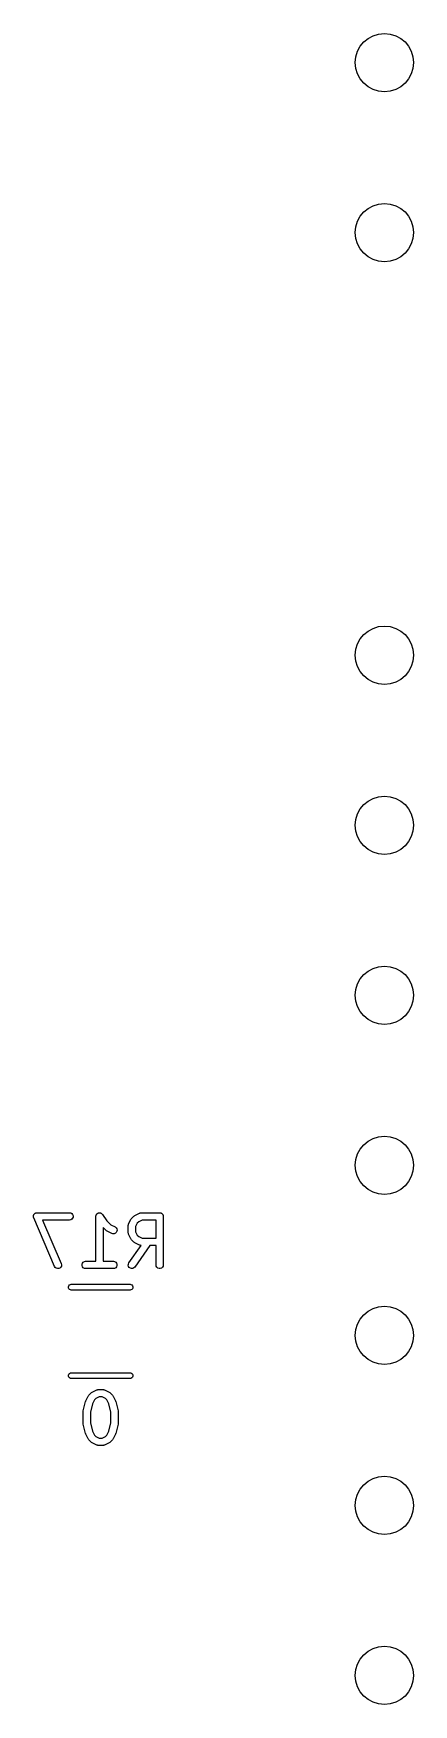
# Model space of a CAD drawing. Extents: x 84 to 155, y -171 to -35.
# Drawn here: x 84.34 to 92.17, y -100.01 to -65.61 of the extents above; entities that cross this region are included whole.
import ezdxf

# ---------------------------------------------------------------- set-up
doc = ezdxf.new("R2010")
doc.units = 0
doc.header["$MEASUREMENT"] = 0
doc.layers.add('BLACK', color=7, linetype='CONTINUOUS')

msp = doc.modelspace()

# ---------------------------------------------------------------- linework, layer by layer
at = {"layer": 'BLACK', "linetype": 'CONTINUOUS'}
for p, q in [((84.3406, -89.9656), (84.3416, -89.957)), ((84.3416, -89.9699), (84.3406, -89.9656)), ((84.3416, -89.9484), (84.3431, -89.9441)), ((84.3416, -89.957), (84.3416, -89.9484)), ((84.3416, -89.9744), (84.3416, -89.9699)), ((84.3446, -89.9825), (84.3416, -89.9744)), ((84.3431, -89.9441), (84.3437, -89.9397)), ((84.3437, -89.9397), (84.3476, -89.932)), ((84.3465, -89.9909), (84.3446, -89.9825)), ((84.7751, -90.9909), (84.3465, -89.9909)), ((84.3476, -89.932), (84.3505, -89.9239)), ((84.3505, -89.9239), (84.3534, -89.9204)), ((84.3534, -89.9204), (84.3554, -89.9165)), ((84.3554, -89.9165), (84.3617, -89.9105)), ((84.3617, -89.9105), (84.3673, -89.9039)), ((84.3673, -89.9039), (84.3711, -89.9017)), ((84.3711, -89.9017), (84.3744, -89.8986)), ((84.3744, -89.8986), (84.3823, -89.8952)), ((84.3823, -89.8952), (84.3898, -89.8909)), ((84.3898, -89.8909), (84.3942, -89.8901)), ((84.3942, -89.8901), (84.3984, -89.8884)), ((84.3984, -89.8884), (84.407, -89.8879)), ((84.407, -89.8879), (84.4155, -89.8864)), ((84.4155, -89.8864), (85.0821, -89.8864)), ((85.0821, -90.0364), (84.5292, -90.0364)), ((84.5292, -90.0364), (84.913, -90.9318)), ((85.0821, -89.8864), (85.1078, -89.8909)), ((85.1078, -90.0319), (85.0821, -90.0364)), ((85.1078, -89.8909), (85.1304, -89.9039)), ((85.1304, -90.0188), (85.1078, -90.0319)), ((85.1304, -89.9039), (85.1471, -89.9239)), ((85.1471, -89.9989), (85.1304, -90.0188)), ((85.1471, -89.9239), (85.156, -89.9484)), ((85.156, -89.9744), (85.1471, -89.9989)), ((85.156, -89.9484), (85.156, -89.9744)), ((85.6262, -89.9614), (85.6269, -89.9573)), ((85.6262, -90.8864), (85.6262, -89.9614)), ((85.6266, -89.9531), (85.6292, -89.9445)), ((85.6269, -89.9573), (85.6266, -89.9531)), ((85.6292, -89.9445), (85.6307, -89.9357)), ((85.6307, -89.9357), (85.6328, -89.9321)), ((85.6328, -89.9321), (85.634, -89.9281)), ((85.634, -89.9281), (85.6393, -89.9209)), ((85.6393, -89.9209), (85.6437, -89.9132)), ((85.6437, -89.9132), (85.6469, -89.9105)), ((85.6469, -89.9105), (85.6494, -89.9071)), ((85.6494, -89.9071), (85.6568, -89.9022)), ((85.6568, -89.9022), (85.6637, -89.8964)), ((85.6637, -89.8964), (85.6676, -89.895)), ((85.6676, -89.895), (85.6711, -89.8927)), ((85.6711, -89.8927), (85.6798, -89.8906)), ((85.6798, -89.8906), (85.6882, -89.8875)), ((85.6882, -89.8875), (85.6923, -89.8875)), ((85.6923, -89.8875), (85.6964, -89.8865)), ((85.6964, -89.8865), (85.7053, -89.8875)), ((85.7053, -89.8875), (85.7142, -89.8875)), ((85.7142, -89.8875), (85.7181, -89.8889)), ((85.7181, -89.8889), (85.7223, -89.8894)), ((85.7223, -89.8894), (85.7303, -89.8934)), ((85.7303, -89.8934), (85.7387, -89.8964)), ((85.7387, -89.8964), (85.7419, -89.8991)), ((85.7419, -89.8991), (85.7456, -89.9009)), ((85.7456, -89.9009), (85.7518, -89.9074)), ((85.7518, -89.9074), (85.7586, -89.9132)), ((85.7586, -89.9132), (85.7607, -89.9168)), ((85.7607, -89.9168), (85.7636, -89.9198)), ((85.7636, -89.9198), (85.8547, -90.0565)), ((85.8547, -90.0565), (85.9361, -90.1378)), ((86.2974, -90.1262), (86.2995, -90.1225)), ((86.2995, -90.1225), (86.3008, -90.1183)), ((86.3008, -90.1183), (86.3484, -90.0231)), ((86.3484, -90.0231), (86.3556, -90.0134)), ((86.3556, -90.0134), (86.3624, -90.0036)), ((86.3624, -90.0036), (86.4101, -89.956)), ((86.4101, -89.956), (86.4199, -89.9491)), ((86.4199, -89.9491), (86.4296, -89.9419)), ((86.4296, -89.9419), (86.5248, -89.8943)), ((86.4771, -90.101), (86.4429, -90.1696)), ((86.5075, -90.0706), (86.4771, -90.101)), ((86.576, -90.0364), (86.5075, -90.0706)), ((86.5248, -89.8943), (86.5289, -89.8931)), ((86.5289, -89.8931), (86.5327, -89.8909)), ((86.5327, -89.8909), (86.5413, -89.8894)), ((86.5413, -89.8894), (86.5498, -89.8869)), ((86.5498, -89.8869), (86.5541, -89.8871)), ((86.5541, -89.8871), (86.5583, -89.8864)), ((86.5583, -89.8864), (86.9393, -89.8864)), ((86.8643, -90.0364), (86.576, -90.0364)), ((86.8643, -90.4102), (86.8643, -90.0364)), ((86.9393, -89.8864), (86.9457, -89.8875)), ((86.9457, -89.8875), (86.9523, -89.8875)), ((86.9523, -89.8875), (86.9585, -89.8898)), ((86.9585, -89.8898), (86.9649, -89.8909)), ((86.9649, -89.8909), (86.9706, -89.8942)), ((86.9706, -89.8942), (86.9768, -89.8964)), ((86.9768, -89.8964), (86.9818, -89.9006)), ((86.9818, -89.9006), (86.9875, -89.9039)), ((86.9875, -89.9039), (86.9917, -89.909)), ((86.9917, -89.909), (86.9967, -89.9132)), ((86.9967, -89.9132), (87, -89.9189)), ((87, -89.9189), (87.0042, -89.9239)), ((87.0042, -89.9239), (87.0065, -89.93)), ((87.0065, -89.93), (87.0098, -89.9357)), ((87.0098, -89.9357), (87.0109, -89.9422)), ((87.0109, -89.9422), (87.0131, -89.9484)), ((87.0131, -89.9484), (87.0131, -89.9549)), ((87.0131, -89.9549), (87.0143, -89.9614)), ((87.0143, -89.9614), (87.0143, -90.9614)), ((85.8386, -90.2525), (85.7762, -90.1901)), ((85.7762, -90.1901), (85.7762, -90.8864)), ((85.8485, -90.2594), (85.8386, -90.2525)), ((85.8581, -90.2666), (85.8485, -90.2594)), ((85.9534, -90.3142), (85.8581, -90.2666)), ((85.9361, -90.1378), (86.0204, -90.18)), ((85.9783, -90.3216), (85.9534, -90.3142)), ((86.0043, -90.32), (85.9783, -90.3216)), ((86.0282, -90.3097), (86.0043, -90.32)), ((86.0204, -90.18), (86.0414, -90.1955)), ((86.0471, -90.2918), (86.0282, -90.3097)), ((86.0414, -90.1955), (86.0557, -90.2173)), ((86.0588, -90.2685), (86.0471, -90.2918)), ((86.0557, -90.2173), (86.0618, -90.2426)), ((86.0618, -90.2426), (86.0588, -90.2685)), ((86.2929, -90.1519), (86.2936, -90.1476)), ((86.2929, -90.2947), (86.2929, -90.1519)), ((86.2936, -90.299), (86.2929, -90.2947)), ((86.2933, -90.1433), (86.2959, -90.1349)), ((86.2936, -90.1476), (86.2933, -90.1433)), ((86.2933, -90.3033), (86.2936, -90.299)), ((86.2959, -90.3117), (86.2933, -90.3033)), ((86.2959, -90.1349), (86.2974, -90.1262)), ((86.2974, -90.3204), (86.2959, -90.3117)), ((86.2995, -90.3241), (86.2974, -90.3204)), ((86.3008, -90.3283), (86.2995, -90.3241)), ((86.3484, -90.4235), (86.3008, -90.3283)), ((86.3556, -90.4332), (86.3484, -90.4235)), ((86.3624, -90.443), (86.3556, -90.4332)), ((86.4101, -90.4906), (86.3624, -90.443)), ((86.4429, -90.1696), (86.4429, -90.277)), ((86.4429, -90.277), (86.4771, -90.3455)), ((86.4771, -90.3455), (86.5075, -90.3759)), ((86.5075, -90.3759), (86.576, -90.4102)), ((86.576, -90.4102), (86.8643, -90.4102)), ((86.3064, -90.9184), (86.5573, -90.56)), ((86.4199, -90.4975), (86.4101, -90.4906)), ((86.4296, -90.5047), (86.4199, -90.4975)), ((86.7402, -90.5602), (86.4293, -91.0044)), ((86.5248, -90.5523), (86.4296, -90.5047)), ((86.5289, -90.5535), (86.5248, -90.5523)), ((86.5327, -90.5557), (86.5289, -90.5535)), ((86.5413, -90.5572), (86.5327, -90.5557)), ((86.5498, -90.5597), (86.5413, -90.5572)), ((86.5541, -90.5594), (86.5498, -90.5597)), ((86.5573, -90.56), (86.5541, -90.5594)), ((86.8643, -90.5602), (86.7402, -90.5602)), ((86.8643, -90.9614), (86.8643, -90.5602)), ((84.7894, -91.0127), (84.7751, -90.9909)), ((84.8102, -91.0283), (84.7894, -91.0127)), ((84.8352, -91.0359), (84.8102, -91.0283)), ((84.8612, -91.0344), (84.8352, -91.0359)), ((84.8851, -91.0241), (84.8612, -91.0344)), ((84.9041, -91.0063), (84.8851, -91.0241)), ((84.9158, -90.9831), (84.9041, -91.0063)), ((84.913, -90.9318), (84.9189, -90.9572)), ((84.9189, -90.9572), (84.9158, -90.9831)), ((85.3416, -90.9484), (85.3505, -90.9239)), ((85.3416, -90.9744), (85.3416, -90.9484)), ((85.3505, -90.9989), (85.3416, -90.9744)), ((85.3505, -90.9239), (85.3673, -90.9039)), ((85.3673, -91.0188), (85.3505, -90.9989)), ((85.3673, -90.9039), (85.3898, -90.8909)), ((85.3898, -91.0319), (85.3673, -91.0188)), ((85.3898, -90.8909), (85.4155, -90.8864)), ((85.4155, -91.0364), (85.3898, -91.0319)), ((85.4155, -90.8864), (85.6262, -90.8864)), ((85.9869, -91.0364), (85.4155, -91.0364)), ((85.7762, -90.8864), (85.9869, -90.8864)), ((85.9869, -90.8864), (86.0126, -90.8909)), ((86.0126, -91.0319), (85.9869, -91.0364)), ((86.0126, -90.8909), (86.0351, -90.9039)), ((86.0351, -91.0188), (86.0126, -91.0319)), ((86.0351, -90.9039), (86.0519, -90.9239)), ((86.0519, -90.9989), (86.0351, -91.0188)), ((86.0519, -90.9239), (86.0608, -90.9484)), ((86.0608, -90.9744), (86.0519, -90.9989)), ((86.0608, -90.9484), (86.0608, -90.9744)), ((86.2931, -90.9679), (86.2954, -90.942)), ((86.2999, -90.9931), (86.2931, -90.9679)), ((86.2954, -90.942), (86.3064, -90.9184)), ((86.3148, -91.0144), (86.2999, -90.9931)), ((86.3362, -91.0294), (86.3148, -91.0144)), ((86.3613, -91.0361), (86.3362, -91.0294)), ((86.3873, -91.0338), (86.3613, -91.0361)), ((86.4109, -91.0228), (86.3873, -91.0338)), ((86.4293, -91.0044), (86.4109, -91.0228)), ((86.8688, -90.987), (86.8643, -90.9614)), ((86.8818, -91.0096), (86.8688, -90.987)), ((86.9018, -91.0263), (86.8818, -91.0096)), ((86.9263, -91.0352), (86.9018, -91.0263)), ((86.9523, -91.0352), (86.9263, -91.0352)), ((86.9768, -91.0263), (86.9523, -91.0352)), ((86.9967, -91.0096), (86.9768, -91.0263)), ((87.0098, -90.987), (86.9967, -91.0096)), ((87.0143, -90.9614), (87.0098, -90.987)), ((85.0629, -91.4084), (85.0702, -91.3885)), ((85.0629, -91.4296), (85.0629, -91.4084)), ((85.0702, -91.4495), (85.0629, -91.4296)), ((85.0702, -91.3885), (85.0838, -91.3723)), ((85.0838, -91.4657), (85.0702, -91.4495)), ((85.0838, -91.3723), (85.1021, -91.3617)), ((85.1021, -91.4763), (85.0838, -91.4657)), ((85.1021, -91.3617), (85.1177, -91.359)), ((85.1177, -91.479), (85.1021, -91.4763)), ((85.1177, -91.359), (86.3323, -91.359)), ((86.3323, -91.479), (85.1177, -91.479)), ((86.3323, -91.359), (86.3479, -91.3617)), ((86.3479, -91.4763), (86.3323, -91.479)), ((86.3479, -91.3617), (86.3662, -91.3723)), ((86.3662, -91.4657), (86.3479, -91.4763)), ((86.3662, -91.3723), (86.3798, -91.3885)), ((86.3798, -91.4495), (86.3662, -91.4657)), ((86.3798, -91.3885), (86.3871, -91.4084)), ((86.3871, -91.4296), (86.3798, -91.4495)), ((86.3871, -91.4084), (86.3871, -91.4296)), ((85.0629, -93.2284), (85.0702, -93.2085)), ((85.0702, -93.2085), (85.0838, -93.1923)), ((85.0838, -93.1923), (85.1021, -93.1817)), ((85.1021, -93.1817), (85.1177, -93.179)), ((85.1177, -93.179), (86.3323, -93.179)), ((86.3323, -93.179), (86.3479, -93.1817)), ((86.3479, -93.1817), (86.3662, -93.1923)), ((86.3662, -93.1923), (86.3798, -93.2085)), ((86.3798, -93.2085), (86.3871, -93.2284)), ((85.0629, -93.2496), (85.0629, -93.2284)), ((85.0702, -93.2695), (85.0629, -93.2496)), ((85.0838, -93.2857), (85.0702, -93.2695)), ((85.1021, -93.2963), (85.0838, -93.2857)), ((85.1177, -93.299), (85.1021, -93.2963)), ((86.3323, -93.299), (85.1177, -93.299)), ((85.5486, -93.5819), (85.6438, -93.5343)), ((85.6438, -93.5343), (85.648, -93.5331)), ((85.648, -93.5331), (85.6517, -93.5309)), ((85.6517, -93.5309), (85.6604, -93.5294)), ((85.6604, -93.5294), (85.6688, -93.5269)), ((85.6688, -93.5269), (85.6731, -93.5271)), ((85.6731, -93.5271), (85.6774, -93.5264)), ((85.6774, -93.5264), (85.7726, -93.5264)), ((85.7726, -93.5264), (85.7769, -93.5271)), ((85.7769, -93.5271), (85.7812, -93.5269)), ((85.7812, -93.5269), (85.7896, -93.5294)), ((85.7896, -93.5294), (85.7983, -93.5309)), ((85.7983, -93.5309), (85.802, -93.5331)), ((85.802, -93.5331), (85.8062, -93.5343)), ((85.8062, -93.5343), (85.9014, -93.5819)), ((86.3479, -93.2963), (86.3323, -93.299)), ((86.3662, -93.2857), (86.3479, -93.2963)), ((86.3798, -93.2695), (86.3662, -93.2857)), ((86.3871, -93.2496), (86.3798, -93.2695)), ((86.3871, -93.2284), (86.3871, -93.2496)), ((85.3665, -93.9641), (85.4141, -93.7737)), ((85.4141, -93.7737), (85.4175, -93.7662)), ((85.4175, -93.7662), (85.4198, -93.7583)), ((85.4198, -93.7583), (85.4674, -93.6631)), ((85.4674, -93.6631), (85.4746, -93.6534)), ((85.4746, -93.6534), (85.4815, -93.6436)), ((85.4815, -93.6436), (85.5291, -93.596)), ((85.5577, -93.818), (85.5143, -93.9916)), ((85.5291, -93.596), (85.5389, -93.5891)), ((85.5389, -93.5891), (85.5486, -93.5819)), ((85.5962, -93.741), (85.5577, -93.818)), ((85.6266, -93.7106), (85.5962, -93.741)), ((85.6951, -93.6764), (85.6266, -93.7106)), ((85.7549, -93.6764), (85.6951, -93.6764)), ((85.8234, -93.7106), (85.7549, -93.6764)), ((85.8538, -93.741), (85.8234, -93.7106)), ((85.8923, -93.818), (85.8538, -93.741)), ((85.9357, -93.9916), (85.8923, -93.818)), ((85.9014, -93.5819), (85.9111, -93.5891)), ((85.9111, -93.5891), (85.9209, -93.596)), ((85.9209, -93.596), (85.9685, -93.6436)), ((85.9685, -93.6436), (85.9754, -93.6534)), ((85.9754, -93.6534), (85.9826, -93.6631)), ((85.9826, -93.6631), (86.0302, -93.7583)), ((86.0302, -93.7583), (86.0325, -93.7662)), ((86.0325, -93.7662), (86.0359, -93.7737)), ((86.0359, -93.7737), (86.0835, -93.9641)), ((85.3643, -93.9823), (85.3659, -93.9733)), ((85.3643, -94.2204), (85.3643, -93.9823)), ((85.3659, -94.2295), (85.3643, -94.2204)), ((85.3659, -93.9733), (85.3665, -93.9641)), ((85.3665, -94.2386), (85.3659, -94.2295)), ((85.4141, -94.4291), (85.3665, -94.2386)), ((85.5143, -93.9916), (85.5143, -94.2112)), ((85.5143, -94.2112), (85.5577, -94.3847)), ((85.8923, -94.3847), (85.9357, -94.2112)), ((85.9357, -94.2112), (85.9357, -93.9916)), ((86.0835, -94.2386), (86.0359, -94.4291)), ((86.0835, -93.9641), (86.0841, -93.9733)), ((86.0841, -94.2295), (86.0835, -94.2386)), ((86.0841, -93.9733), (86.0857, -93.9823)), ((86.0857, -94.2204), (86.0841, -94.2295)), ((86.0857, -93.9823), (86.0857, -94.2204)), ((85.4175, -94.4366), (85.4141, -94.4291)), ((85.4198, -94.4444), (85.4175, -94.4366)), ((85.4674, -94.5397), (85.4198, -94.4444)), ((85.4746, -94.5493), (85.4674, -94.5397)), ((85.4815, -94.5592), (85.4746, -94.5493)), ((85.5291, -94.6068), (85.4815, -94.5592)), ((85.5577, -94.3847), (85.5962, -94.4617)), ((85.5962, -94.4617), (85.6266, -94.4921)), ((85.6266, -94.4921), (85.6951, -94.5264)), ((85.6951, -94.5264), (85.7549, -94.5264)), ((85.7549, -94.5264), (85.8234, -94.4921)), ((85.8234, -94.4921), (85.8538, -94.4617)), ((85.8538, -94.4617), (85.8923, -94.3847)), ((85.9685, -94.5592), (85.9209, -94.6068)), ((85.9754, -94.5493), (85.9685, -94.5592)), ((85.9826, -94.5397), (85.9754, -94.5493)), ((86.0302, -94.4444), (85.9826, -94.5397)), ((86.0325, -94.4366), (86.0302, -94.4444)), ((86.0359, -94.4291), (86.0325, -94.4366)), ((85.5389, -94.6137), (85.5291, -94.6068)), ((85.5486, -94.6208), (85.5389, -94.6137)), ((85.6438, -94.6685), (85.5486, -94.6208)), ((85.648, -94.6697), (85.6438, -94.6685)), ((85.6517, -94.6719), (85.648, -94.6697)), ((85.6604, -94.6734), (85.6517, -94.6719)), ((85.6688, -94.6759), (85.6604, -94.6734)), ((85.6731, -94.6756), (85.6688, -94.6759)), ((85.6774, -94.6764), (85.6731, -94.6756)), ((85.7726, -94.6764), (85.6774, -94.6764)), ((85.7769, -94.6756), (85.7726, -94.6764)), ((85.7812, -94.6759), (85.7769, -94.6756)), ((85.7896, -94.6734), (85.7812, -94.6759)), ((85.7983, -94.6719), (85.7896, -94.6734)), ((85.802, -94.6697), (85.7983, -94.6719)), ((85.8062, -94.6685), (85.802, -94.6697)), ((85.9014, -94.6208), (85.8062, -94.6685)), ((85.9111, -94.6137), (85.9014, -94.6208)), ((85.9209, -94.6068), (85.9111, -94.6137))]:
    msp.add_line(p, q, dxfattribs=at)
at = {"layer": 'BLACK'}
for centre in [(91.567, -66.212), (91.567, -69.712), (91.567, -78.4103), (91.567, -81.9103), (91.567, -85.4103), (91.567, -88.9103), (91.567, -92.4103), (91.567, -95.9103), (91.567, -99.4103)]:
    msp.add_circle(centre, 0.6, dxfattribs=at)

doc.saveas('drawing.dxf')
